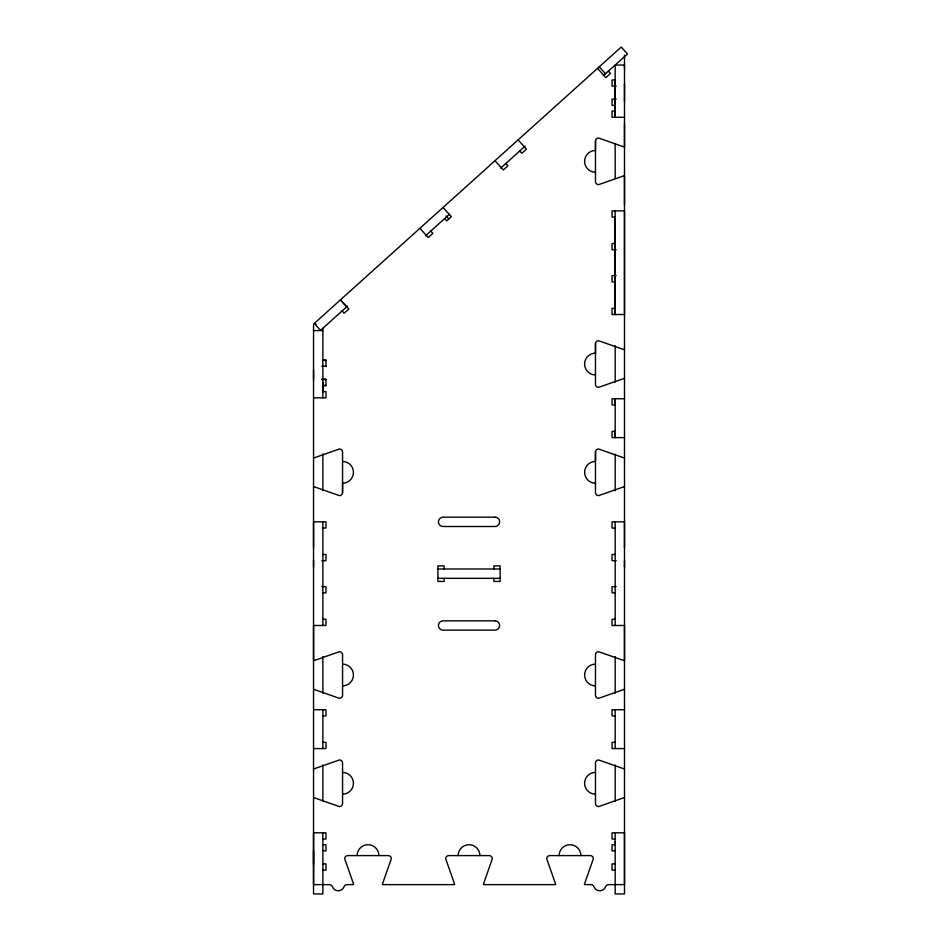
<?xml version="1.0" encoding="UTF-8"?>
<svg xmlns="http://www.w3.org/2000/svg" width="941" height="941" viewBox="0 0 941 941"><rect width="100%" height="100%" fill="white"/><g stroke="black" fill="none" stroke-linecap="round" stroke-linejoin="round"><path stroke-width="1.41" d="M313.541 547.744L313.541 521.832L325.974 521.832L325.974 528.054L322.869 528.054M313.541 379.552L313.541 369.837M313.541 864.273L313.541 850.511M313.541 567.188L313.541 560.283M322.869 382.799L322.869 391.609L325.974 391.609L325.974 397.831L313.541 397.831M615.167 850.511L612.062 850.935L612.062 844.712L615.167 844.712M615.167 843.289L615.167 841.866M615.167 430.413L615.167 437.612L615.167 398.749L615.167 404.501M615.167 210.878L615.167 314.529L615.167 217.089L612.062 217.089L612.062 210.878L624.495 210.878L624.495 314.529L612.062 314.529L612.062 308.307L615.167 308.307M615.167 178.567L615.167 143.785M624.495 567.188L624.495 560.707M624.495 547.744L624.495 521.832L612.062 521.832L612.062 528.054L615.167 528.054M624.495 204.656L624.495 123.506M615.167 832.703L615.167 893.95L624.495 893.95L624.495 175.791A3.105 3.105 0 0 0 623.612 175.92L598.582 184.671A3.105 3.105 0 0 1 595.477 181.566L595.477 141.138A3.105 3.105 0 0 1 598.582 138.033L623.612 146.796A3.117 3.117 0 0 0 624.495 146.925L624.495 65.047L615.167 65.047L615.167 117.284L615.167 79.562M342.512 493.096L342.559 483.204A10.88 10.88 0 0 0 353.44 472.311A10.88 10.88 0 0 0 342.559 461.431M595.524 140.574L595.477 150.466A10.88 10.88 0 0 0 584.596 161.358A10.88 10.88 0 0 0 595.477 172.238M595.524 343.265L595.477 353.157A10.88 10.88 0 0 0 584.596 364.049A10.88 10.88 0 0 0 595.477 374.93M595.524 451.539L595.477 461.431A10.88 10.88 0 0 0 584.596 472.311A10.88 10.88 0 0 0 595.477 483.204M347.547 306.025L320.516 330.362L314.27 323.433L621.225 47.05L627.459 53.978L603.369 75.668M425.473 235.85L449.504 214.219M500.671 168.157L525.125 146.126M615.167 79.961L612.062 79.961L612.062 86.184L616.202 86.184M616.202 99.134L612.062 99.146L612.062 105.357L615.167 105.357M615.167 111.062L612.062 111.062L612.062 117.284L624.495 117.284M615.167 243.519L612.062 243.519L612.062 249.741L616.202 249.741M616.202 275.654L612.062 275.654L612.062 281.877L615.167 281.877M316.2 324.198L313.541 324.198L313.541 893.95L322.869 893.95L322.869 832.703M313.541 330.573L322.869 330.573M322.869 359.956L325.974 359.956L325.974 366.602M322.869 360.379L325.974 360.379M321.834 366.178L325.974 366.178M321.834 379.129L325.974 379.129L325.974 385.775L322.869 385.775M321.834 379.552L325.974 379.552M322.869 385.351L325.974 385.351M624.495 398.749L612.062 398.749L612.062 404.959L615.167 404.959M615.167 431.401L612.062 431.401L612.062 437.612L624.495 437.612M322.869 554.484L325.974 554.484L325.974 560.707L321.834 560.707M615.167 554.484L612.062 554.484L612.062 560.707L616.202 560.707M437.918 568.999L500.118 568.999M437.918 578.327L500.118 578.327M321.834 586.619L325.974 586.619L325.974 592.842L322.869 592.842M616.202 586.619L612.062 586.619L612.062 592.842L615.167 592.842M322.869 619.272L325.974 619.272L325.974 625.483L313.541 625.483L313.541 660.57A3.105 3.105 0 0 0 314.423 660.441L339.454 651.69A3.105 3.105 0 0 1 342.559 654.795L342.559 695.223A3.105 3.105 0 0 1 339.454 698.328L314.423 689.565A3.105 3.105 0 0 0 313.541 689.435M615.167 619.272L612.062 619.272L612.062 625.483L624.495 625.483L624.495 660.57A3.105 3.105 0 0 1 623.612 660.441L598.582 651.69A3.105 3.105 0 0 0 595.477 654.795L595.477 695.223A3.105 3.105 0 0 0 598.582 698.328L623.612 689.565A3.117 3.117 0 0 1 624.495 689.435M313.541 709.702L325.974 709.702L325.974 715.925L322.869 715.925M624.495 709.702L612.062 709.702L612.062 715.925L615.167 715.925M322.869 742.355L325.974 742.355L325.974 748.577L313.541 748.577M615.167 742.355L612.062 742.355L612.062 748.577L624.495 748.577M322.869 839.019L325.974 839.019L325.974 832.797L313.541 832.797L313.541 884.622L329.421 884.622A3.105 3.105 0 0 1 332.361 886.693A6.222 6.222 0 0 0 344.088 886.693A3.105 3.105 0 0 1 347.017 884.622L353.569 884.622A3.105 3.105 0 0 0 353.44 883.728L344.688 858.71A3.105 3.105 0 0 1 347.794 855.592L388.221 855.592A3.105 3.105 0 0 1 391.327 858.71L382.575 883.728A3.105 3.105 0 0 0 382.446 884.622L454.585 884.622A3.105 3.105 0 0 0 454.456 883.728L445.693 858.71A3.105 3.105 0 0 1 448.81 855.592L489.226 855.592A3.105 3.105 0 0 1 492.343 858.71L483.58 883.728A3.105 3.105 0 0 0 483.451 884.622L555.59 884.622A3.105 3.105 0 0 0 555.461 883.728L546.709 858.71A3.105 3.105 0 0 1 549.815 855.592L590.242 855.592A3.105 3.105 0 0 1 593.348 858.71L584.596 883.728A3.105 3.105 0 0 0 584.467 884.622L591.019 884.622A3.105 3.105 0 0 1 593.947 886.693A6.222 6.222 0 0 0 605.675 886.693A3.105 3.105 0 0 1 608.615 884.622L624.495 884.622L624.495 832.797L612.062 832.797L612.062 839.019L615.167 839.019M322.869 844.712L325.974 844.712L325.974 850.935L322.869 850.511M322.834 863.885L325.974 863.885L325.974 870.107L322.869 870.107M615.202 863.885L612.062 863.885L612.062 870.107L615.167 870.107M608.404 71.151L610.486 73.457L605.863 77.621L597.535 68.375M599.264 66.823L605.51 73.751M518.103 139.891L526.431 149.137L521.808 153.301L519.726 150.983M505.858 163.475L507.94 165.781L503.317 169.945L495.001 160.699M443.035 207.49L451.362 216.724L446.74 220.888L444.658 218.583M446.14 216.054L448.822 219.018M430.79 231.063L432.872 233.38L428.249 237.532L419.933 228.298M346.7 306.778L340.466 299.85L348.817 309.06L344.194 313.224L342.124 310.906M624.495 55.319L624.495 68.164M624.495 83.714L624.495 101.334M615.167 345.653L615.167 382.269M615.167 454.091L615.167 490.708M615.167 521.832L615.167 625.483M615.167 656.606L615.167 693.235M615.167 709.702L615.167 748.577M615.167 764.927L615.167 801.097M493.896 568.999L493.896 565.882L500.118 565.882L500.118 581.432L493.896 581.432L493.896 578.327M444.14 568.999L444.14 565.882L437.918 565.882L437.918 581.432L444.14 581.432L444.14 578.327M322.869 328.244L322.869 397.831M322.869 453.962L322.869 490.661M322.869 521.832L322.869 625.483M322.869 656.606L322.869 693.235M322.869 709.702L322.869 748.577M322.869 764.927L322.869 801.097M624.495 349.617A3.117 3.117 0 0 1 623.612 349.487L598.582 340.724A3.105 3.105 0 0 0 595.477 343.83L595.477 384.257A3.105 3.105 0 0 0 598.582 387.363L623.612 378.611A3.105 3.105 0 0 1 624.495 378.482M624.495 457.879A3.129 3.129 0 0 1 623.612 457.749L598.582 448.998A3.105 3.105 0 0 0 595.477 452.103L595.477 492.531A3.105 3.105 0 0 0 598.582 495.636L623.612 486.873A3.117 3.117 0 0 1 624.495 486.744M313.541 486.744A3.129 3.129 0 0 1 314.423 486.873L339.454 495.636A3.105 3.105 0 0 0 342.559 492.531L342.559 452.103A3.105 3.105 0 0 0 339.454 448.998L314.423 457.749A3.105 3.105 0 0 1 313.541 457.879M624.495 768.844A3.105 3.105 0 0 1 623.612 768.715L598.582 759.952A3.105 3.105 0 0 0 595.477 763.069L595.477 803.485A3.105 3.105 0 0 0 598.582 806.602L623.612 797.839A3.105 3.105 0 0 1 624.495 797.709M313.541 797.709A3.105 3.105 0 0 1 314.423 797.839L339.454 806.602A3.105 3.105 0 0 0 342.559 803.485L342.559 763.069A3.105 3.105 0 0 0 339.454 759.952L314.423 768.715A3.105 3.105 0 0 1 313.541 768.844M342.559 664.123A10.88 10.88 0 0 1 353.44 675.003A10.88 10.88 0 0 1 342.559 685.895M342.559 772.396A10.88 10.88 0 0 1 353.44 783.277A10.88 10.88 0 0 1 342.559 794.157M595.477 794.157A10.88 10.88 0 0 1 584.596 783.277A10.88 10.88 0 0 1 595.477 772.396M595.477 685.895A10.88 10.88 0 0 1 584.596 675.003A10.88 10.88 0 0 1 595.477 664.123M357.121 855.592A10.88 10.88 0 0 1 368.013 844.712A10.88 10.88 0 0 1 378.894 855.592M458.138 855.592A10.88 10.88 0 0 1 469.018 844.712A10.88 10.88 0 0 1 479.898 855.592M559.142 855.592A10.88 10.88 0 0 1 570.034 844.712A10.88 10.88 0 0 1 580.915 855.592M494.931 517.174L443.105 517.174A4.67 4.67 0 0 0 438.435 521.832A4.67 4.67 0 0 0 443.105 526.501L494.931 526.501A4.67 4.67 0 0 0 499.6 521.832A4.67 4.67 0 0 0 494.931 517.174M494.931 620.825L443.105 620.825A4.67 4.67 0 0 0 438.435 625.483A4.67 4.67 0 0 0 443.105 630.152L494.931 630.152A4.67 4.67 0 0 0 499.6 625.483A4.67 4.67 0 0 0 494.931 620.825"/></g></svg>
